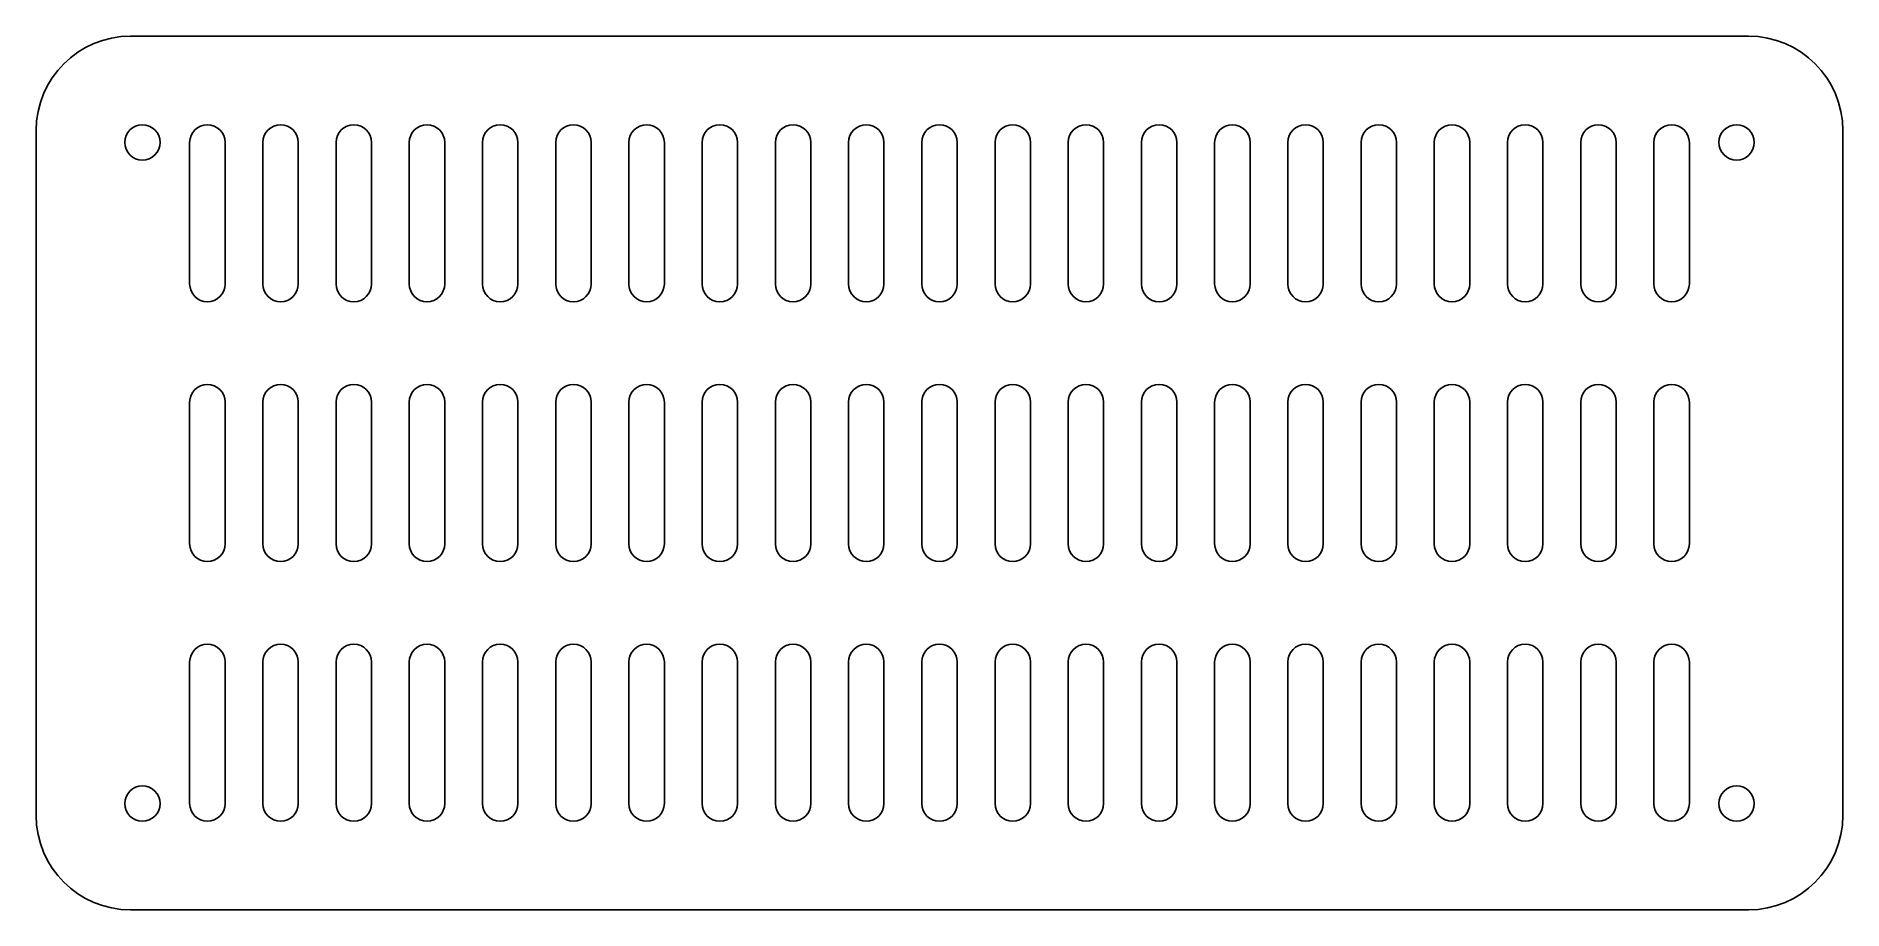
# Model space of a CAD drawing. Header units: millimetres. Extents: x -77 to 77, y -37 to 37.
import ezdxf

# ---------------------------------------------------------------- set-up
doc = ezdxf.new("R2010")
doc.units = ezdxf.units.MM

msp = doc.modelspace()

# ---------------------------------------------------------------- linework, layer by layer
at = {"color": 7, "linetype": 'Continuous', "lineweight": 25}
for p, q in [((-68.5, 37), (68.5, 37)), ((-76.5, -29), (-76.5, 29)), ((-63.5, 16), (-63.5, 28)), ((-60.5, 16), (-60.5, 28)), ((-57.3, 16), (-57.3, 28)), ((-54.3, 16), (-54.3, 28)), ((-51.1, 16), (-51.1, 28)), ((-48.1, 16), (-48.1, 28)), ((-44.9, 16), (-44.9, 28)), ((-41.9, 16), (-41.9, 28)), ((-38.7, 16), (-38.7, 28)), ((-35.7, 16), (-35.7, 28)), ((-32.5, 16), (-32.5, 28)), ((-29.5, 16), (-29.5, 28)), ((-26.3, 16), (-26.3, 28)), ((-23.3, 16), (-23.3, 28)), ((-20.1, 16), (-20.1, 28)), ((-17.1, 16), (-17.1, 28)), ((-13.9, 16), (-13.9, 28)), ((-10.9, 16), (-10.9, 28)), ((-7.7, 16), (-7.7, 28)), ((-4.7, 16), (-4.7, 28)), ((-1.5, 16), (-1.5, 28)), ((1.5, 16), (1.5, 28)), ((4.7, 16), (4.7, 28)), ((7.7, 16), (7.7, 28)), ((10.9, 16), (10.9, 28)), ((13.9, 16), (13.9, 28)), ((17.1, 16), (17.1, 28)), ((20.1, 16), (20.1, 28)), ((23.3, 16), (23.3, 28)), ((26.3, 16), (26.3, 28)), ((29.5, 16), (29.5, 28)), ((32.5, 16), (32.5, 28)), ((35.7, 16), (35.7, 28)), ((38.7, 16), (38.7, 28)), ((41.9, 16), (41.9, 28)), ((44.9, 16), (44.9, 28)), ((48.1, 16), (48.1, 28)), ((51.1, 16), (51.1, 28)), ((54.3, 16), (54.3, 28)), ((57.3, 16), (57.3, 28)), ((60.5, 16), (60.5, 28)), ((63.5, 16), (63.5, 28)), ((76.5, -29), (76.5, 29)), ((-63.5, -6), (-63.5, 6)), ((-60.5, -6), (-60.5, 6)), ((-57.3, -6), (-57.3, 6)), ((-54.3, -6), (-54.3, 6)), ((-51.1, -6), (-51.1, 6)), ((-48.1, -6), (-48.1, 6)), ((-44.9, -6), (-44.9, 6)), ((-41.9, -6), (-41.9, 6)), ((-38.7, -6), (-38.7, 6)), ((-35.7, -6), (-35.7, 6)), ((-32.5, -6), (-32.5, 6)), ((-29.5, -6), (-29.5, 6)), ((-26.3, -6), (-26.3, 6)), ((-23.3, -6), (-23.3, 6)), ((-20.1, -6), (-20.1, 6)), ((-17.1, -6), (-17.1, 6)), ((-13.9, -6), (-13.9, 6)), ((-10.9, -6), (-10.9, 6)), ((-7.7, -6), (-7.7, 6)), ((-4.7, -6), (-4.7, 6)), ((-1.5, -6), (-1.5, 6)), ((1.5, -6), (1.5, 6)), ((4.7, -6), (4.7, 6)), ((7.7, -6), (7.7, 6)), ((10.9, -6), (10.9, 6)), ((13.9, -6), (13.9, 6)), ((17.1, -6), (17.1, 6)), ((20.1, -6), (20.1, 6)), ((23.3, -6), (23.3, 6)), ((26.3, -6), (26.3, 6)), ((29.5, -6), (29.5, 6)), ((32.5, -6), (32.5, 6)), ((35.7, -6), (35.7, 6)), ((38.7, -6), (38.7, 6)), ((41.9, -6), (41.9, 6)), ((44.9, -6), (44.9, 6)), ((48.1, -6), (48.1, 6)), ((51.1, -6), (51.1, 6)), ((54.3, -6), (54.3, 6)), ((57.3, -6), (57.3, 6)), ((60.5, -6), (60.5, 6)), ((63.5, -6), (63.5, 6)), ((-63.5, -16), (-63.5, -28)), ((-60.5, -16), (-60.5, -28)), ((-57.3, -16), (-57.3, -28)), ((-54.3, -16), (-54.3, -28)), ((-51.1, -16), (-51.1, -28)), ((-48.1, -16), (-48.1, -28)), ((-44.9, -16), (-44.9, -28)), ((-41.9, -16), (-41.9, -28)), ((-38.7, -16), (-38.7, -28)), ((-35.7, -16), (-35.7, -28)), ((-32.5, -16), (-32.5, -28)), ((-29.5, -16), (-29.5, -28)), ((-26.3, -16), (-26.3, -28)), ((-23.3, -16), (-23.3, -28)), ((-20.1, -16), (-20.1, -28)), ((-17.1, -16), (-17.1, -28)), ((-13.9, -16), (-13.9, -28)), ((-10.9, -16), (-10.9, -28)), ((-7.7, -16), (-7.7, -28)), ((-4.7, -16), (-4.7, -28)), ((-1.5, -16), (-1.5, -28)), ((1.5, -16), (1.5, -28)), ((4.7, -16), (4.7, -28)), ((7.7, -16), (7.7, -28)), ((10.9, -16), (10.9, -28)), ((13.9, -16), (13.9, -28)), ((17.1, -16), (17.1, -28)), ((20.1, -16), (20.1, -28)), ((23.3, -16), (23.3, -28)), ((26.3, -16), (26.3, -28)), ((29.5, -16), (29.5, -28)), ((32.5, -16), (32.5, -28)), ((35.7, -16), (35.7, -28)), ((38.7, -16), (38.7, -28)), ((41.9, -16), (41.9, -28)), ((44.9, -16), (44.9, -28)), ((48.1, -16), (48.1, -28)), ((51.1, -16), (51.1, -28)), ((54.3, -16), (54.3, -28)), ((57.3, -16), (57.3, -28)), ((60.5, -16), (60.5, -28)), ((63.5, -16), (63.5, -28)), ((-68.5, -37), (68.5, -37))]:
    msp.add_line(p, q, dxfattribs=at)
for centre in [(-67.5, 28), (67.5, 28), (-67.5, -28), (67.5, -28)]:
    msp.add_circle(centre, 1.5, dxfattribs=at)
for centre, radius, start, end in [((-68.5, 29), 8, 90, 180), ((68.5, 29), 8, 0, 90), ((-62, 28), 1.5, 0, 180), ((-55.8, 28), 1.5, 0, 180), ((-49.6, 28), 1.5, 0, 180), ((-43.4, 28), 1.5, 0, 180), ((-37.2, 28), 1.5, 0, 180), ((-31, 28), 1.5, 0, 180), ((-24.8, 28), 1.5, 0, 180), ((-18.6, 28), 1.5, 0, 180), ((-12.4, 28), 1.5, 0, 180), ((-6.2, 28), 1.5, 0, 180), ((0, 28), 1.5, 0, 180), ((6.2, 28), 1.5, 0, 180), ((12.4, 28), 1.5, 0, 180), ((18.6, 28), 1.5, 0, 180), ((24.8, 28), 1.5, 0, 180), ((31, 28), 1.5, 0, 180), ((37.2, 28), 1.5, 0, 180), ((43.4, 28), 1.5, 0, 180), ((49.6, 28), 1.5, 0, 180), ((55.8, 28), 1.5, 0, 180), ((62, 28), 1.5, 0, 180), ((-62, 16), 1.5, 180, 0), ((-55.8, 16), 1.5, 180, 0), ((-49.6, 16), 1.5, 180, 0), ((-43.4, 16), 1.5, 180, 0), ((-37.2, 16), 1.5, 180, 0), ((-31, 16), 1.5, 180, 0), ((-24.8, 16), 1.5, 180, 0), ((-18.6, 16), 1.5, 180, 0), ((-12.4, 16), 1.5, 180, 0), ((-6.2, 16), 1.5, 180, 0), ((0, 16), 1.5, 180, 0), ((6.2, 16), 1.5, 180, 0), ((12.4, 16), 1.5, 180, 0), ((18.6, 16), 1.5, 180, 0), ((24.8, 16), 1.5, 180, 0), ((31, 16), 1.5, 180, 0), ((37.2, 16), 1.5, 180, 0), ((43.4, 16), 1.5, 180, 0), ((49.6, 16), 1.5, 180, 0), ((55.8, 16), 1.5, 180, 0), ((62, 16), 1.5, 180, 0), ((-62, 6), 1.5, 0, 180), ((-55.8, 6), 1.5, 0, 180), ((-49.6, 6), 1.5, 0, 180), ((-43.4, 6), 1.5, 0, 180), ((-37.2, 6), 1.5, 0, 180), ((-31, 6), 1.5, 0, 180), ((-24.8, 6), 1.5, 0, 180), ((-18.6, 6), 1.5, 0, 180), ((-12.4, 6), 1.5, 0, 180), ((-6.2, 6), 1.5, 0, 180), ((0, 6), 1.5, 0, 180), ((6.2, 6), 1.5, 0, 180), ((12.4, 6), 1.5, 0, 180), ((18.6, 6), 1.5, 0, 180), ((24.8, 6), 1.5, 0, 180), ((31, 6), 1.5, 0, 180), ((37.2, 6), 1.5, 0, 180), ((43.4, 6), 1.5, 0, 180), ((49.6, 6), 1.5, 0, 180), ((55.8, 6), 1.5, 0, 180), ((62, 6), 1.5, 0, 180), ((-62, -6), 1.5, 180, 0), ((-55.8, -6), 1.5, 180, 0), ((-49.6, -6), 1.5, 180, 0), ((-43.4, -6), 1.5, 180, 0), ((-37.2, -6), 1.5, 180, 0), ((-31, -6), 1.5, 180, 0), ((-24.8, -6), 1.5, 180, 0), ((-18.6, -6), 1.5, 180, 0), ((-12.4, -6), 1.5, 180, 0), ((-6.2, -6), 1.5, 180, 0), ((0, -6), 1.5, 180, 0), ((6.2, -6), 1.5, 180, 0), ((12.4, -6), 1.5, 180, 0), ((18.6, -6), 1.5, 180, 0), ((24.8, -6), 1.5, 180, 0), ((31, -6), 1.5, 180, 0), ((37.2, -6), 1.5, 180, 0), ((43.4, -6), 1.5, 180, 0), ((49.6, -6), 1.5, 180, 0), ((55.8, -6), 1.5, 180, 0), ((62, -6), 1.5, 180, 0), ((-62, -16), 1.5, 0, 180), ((-55.8, -16), 1.5, 0, 180), ((-49.6, -16), 1.5, 0, 180), ((-43.4, -16), 1.5, 0, 180), ((-37.2, -16), 1.5, 0, 180), ((-31, -16), 1.5, 0, 180), ((-24.8, -16), 1.5, 0, 180), ((-18.6, -16), 1.5, 0, 180), ((-12.4, -16), 1.5, 0, 180), ((-6.2, -16), 1.5, 0, 180), ((0, -16), 1.5, 0, 180), ((6.2, -16), 1.5, 0, 180), ((12.4, -16), 1.5, 0, 180), ((18.6, -16), 1.5, 0, 180), ((24.8, -16), 1.5, 0, 180), ((31, -16), 1.5, 0, 180), ((37.2, -16), 1.5, 0, 180), ((43.4, -16), 1.5, 0, 180), ((49.6, -16), 1.5, 0, 180), ((55.8, -16), 1.5, 0, 180), ((62, -16), 1.5, 0, 180), ((-68.5, -29), 8, 180, 270), ((-62, -28), 1.5, 180, 0), ((-55.8, -28), 1.5, 180, 0), ((-49.6, -28), 1.5, 180, 0), ((-43.4, -28), 1.5, 180, 0), ((-37.2, -28), 1.5, 180, 0), ((-31, -28), 1.5, 180, 0), ((-24.8, -28), 1.5, 180, 0), ((-18.6, -28), 1.5, 180, 0), ((-12.4, -28), 1.5, 180, 0), ((-6.2, -28), 1.5, 180, 0), ((0, -28), 1.5, 180, 0), ((6.2, -28), 1.5, 180, 0), ((12.4, -28), 1.5, 180, 0), ((18.6, -28), 1.5, 180, 0), ((24.8, -28), 1.5, 180, 0), ((31, -28), 1.5, 180, 0), ((37.2, -28), 1.5, 180, 0), ((43.4, -28), 1.5, 180, 0), ((49.6, -28), 1.5, 180, 0), ((55.8, -28), 1.5, 180, 0), ((62, -28), 1.5, 180, 0), ((68.5, -29), 8, 270, 0)]:
    msp.add_arc(centre, radius, start, end, dxfattribs=at)

doc.saveas('drawing.dxf')
